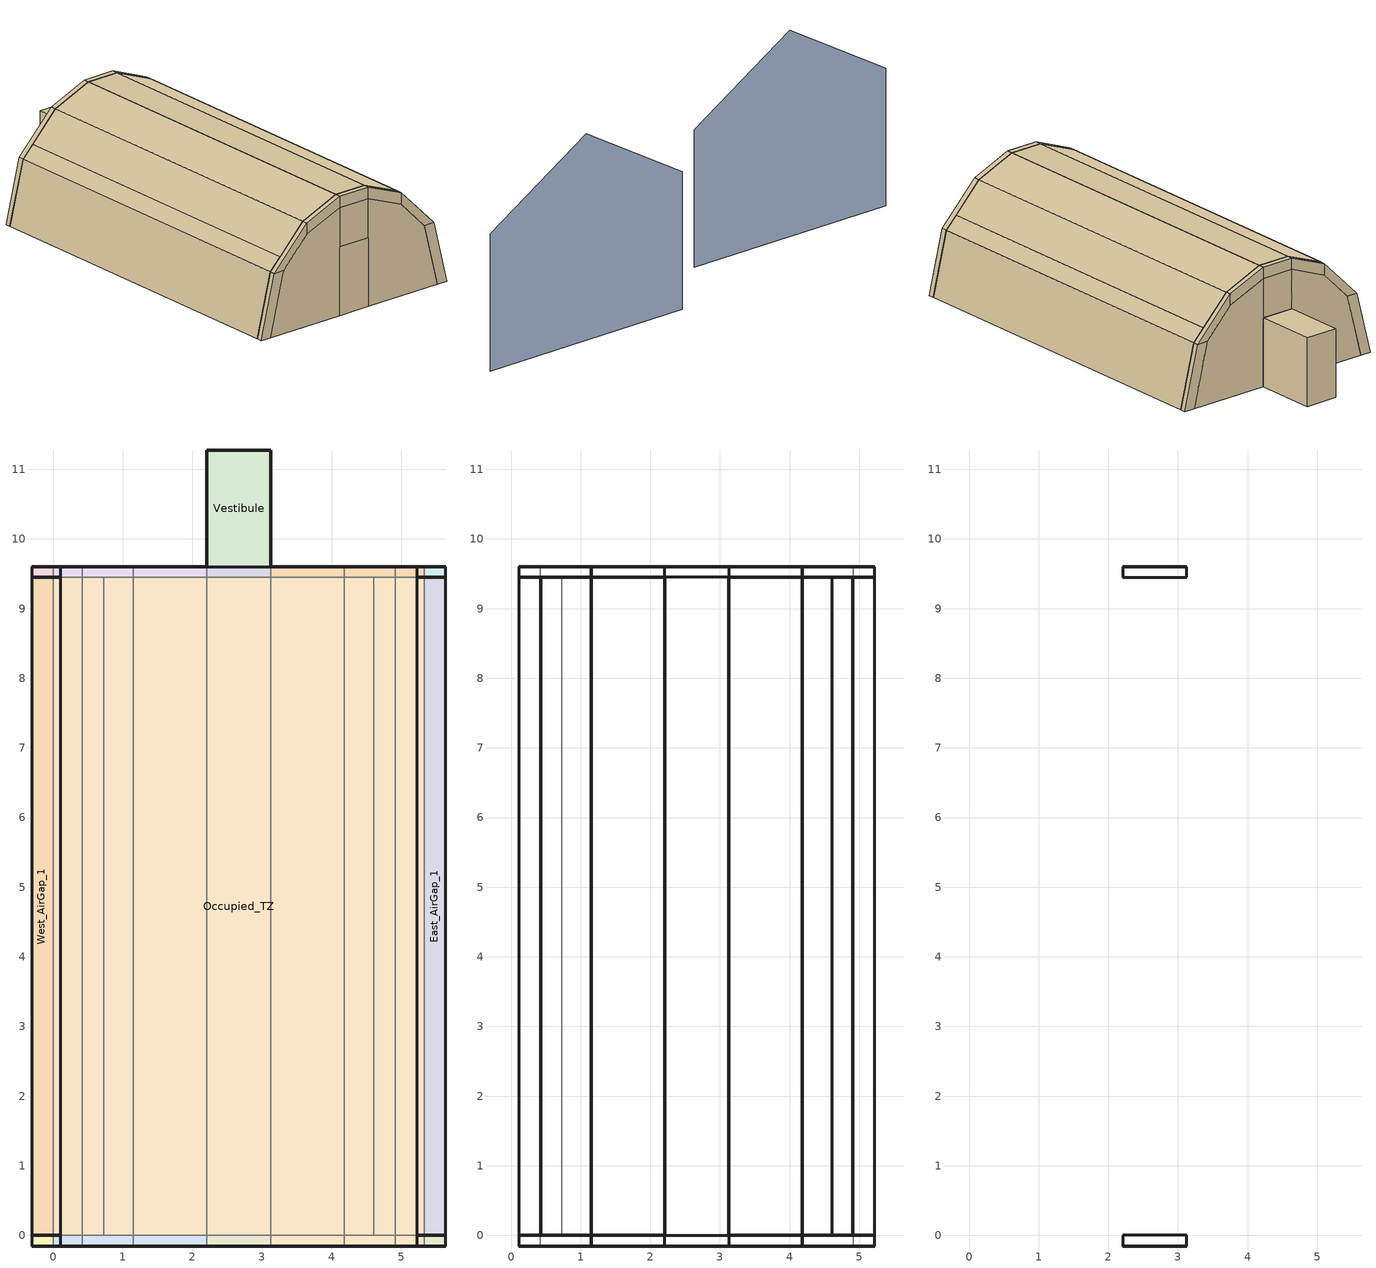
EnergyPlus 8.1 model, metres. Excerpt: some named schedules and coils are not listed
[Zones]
South Door
 floor othersidecoefficients (CalculatedFloor): 3.12,0 3.12,-0.15 2.21,-0.15 2.21,0 z0
 wall outside (Ext_Canvas_Shell): 2.21,-0.15 3.12,-0.15 z0:1.83
 wall to South_AirGap (Int_Canvas_Liner): 2.21,0 2.21,-0.15 z0:1.83
 wall to South Space Above Door (Int_Canvas_Liner): 3.12,-0.15 3.12,0 2.21,0 2.21,-0.15 z1.83
 wall to SouthEast_AirGap (Int_Canvas_Liner): 3.12,-0.15 3.12,0 z0:1.83
 wall to Occupied_TZ (Air_Wall): 3.12,0 2.21,0 z0:1.83
NorthEast_AirGap
 floor othersidecoefficients (CalculatedFloor): 3.12,9.6 5.33,9.6 5.33,9.45 3.12,9.45 z0
 wall outside (Ext_Canvas_Shell): 3.12,9.6,2.87 4.18,9.6,2.44 4.92,9.6,1.68 5.33,9.6,0 3.12,9.6,0
 wall to Occupied_TZ (Int_Canvas_Liner): 3.12,9.45,2.87 3.12,9.45,0 5.33,9.45,0 4.92,9.45,1.68 4.18,9.45,2.44
 wall to NE_AirGap_1 (Air_Wall): 4.92,9.45,1.68 5.33,9.45,0 5.33,9.6,0 4.92,9.6,1.68
 wall to NE_AirGap_3 (Air_Wall): 3.12,9.6,2.87 3.12,9.45,2.87 4.18,9.45,2.44 4.18,9.6,2.44
 wall to North Door (Int_Canvas_Liner): 3.12,9.6 3.12,9.45 z0:1.83
 wall to North Space Above Door (Air_Wall): 3.12,9.6 3.12,9.45 z1.83:2.87
 wall to NE_AirGap_2 (Air_Wall): 4.18,9.45,2.44 4.92,9.45,1.68 4.92,9.6,1.68 4.18,9.6,2.44
North Door
 floor othersidecoefficients (CalculatedFloor): 3.12,9.6 3.12,9.45 2.21,9.45 2.21,9.6 z0
 wall to NorthWest_AirGap (Int_Canvas_Liner): 2.21,9.6 2.21,9.45 z0:1.83
 wall to North Space Above Door (Int_Canvas_Liner): 3.12,9.45 3.12,9.6 2.21,9.6 2.21,9.45 z1.83
 wall to Vestibule (Ext_Canvas_Shell): 3.12,9.6 2.21,9.6 z0:1.83
 wall to Occupied_TZ (Air_Wall): 2.21,9.45 3.12,9.45 z0:1.83
SouthEast_AirGap
 floor othersidecoefficients (CalculatedFloor): 5.33,0 5.33,-0.15 3.12,-0.15 3.12,0 z0
 wall outside (Ext_Canvas_Shell): 3.12,-0.15,2.87 3.12,-0.15,0 5.33,-0.15,0 4.92,-0.15,1.68 4.18,-0.15,2.44
 wall to Occupied_TZ (Int_Canvas_Liner): 3.12,0,2.87 4.18,0,2.44 4.92,0,1.68 5.33,0,0 3.12,0,0
 wall to South Space Above Door (Air_Wall): 3.12,0 3.12,-0.15 z1.83:2.87
 wall to SE_AirGap_2 (Air_Wall): 4.18,-0.15,2.44 4.92,-0.15,1.68 4.92,0,1.68 4.18,0,2.44
 wall to SE_AirGap_3 (Air_Wall): 3.12,0,2.87 3.12,-0.15,2.87 4.18,-0.15,2.44 4.18,0,2.44
 wall to SE_AirGap_1 (Air_Wall): 4.92,-0.15,1.68 5.33,-0.15,0 5.33,0,0 4.92,0,1.68
Vestibule
 floor othersidecoefficients (CalculatedFloor): 3.12,11.28 3.12,9.6 2.21,9.6 2.21,11.28 z0
 wall outside (Ext_Canvas_Shell): 3.12,9.6 3.12,11.28 2.21,11.28 2.21,9.6 z0:1.83; 3.12,9.6 3.12,11.28 2.21,11.28 2.21,9.6 z1.83
South_AirGap
 floor othersidecoefficients (CalculatedFloor): 2.21,0 2.21,-0.15 0,-0.15 0,0 z0
 wall outside (Ext_Canvas_Shell): 2.21,-0.15,2.87 1.16,-0.15,2.44 0.42,-0.15,1.68 0,-0.15,0 2.21,-0.15,0
 wall to Occupied_TZ (Int_Canvas_Liner): 2.21,0,2.87 2.21,0,0 0,0,0 0.42,0,1.68 1.16,0,2.44
 wall to SW_AirGap_2 (Air_Wall): 1.16,0,2.44 0.42,0,1.68 0.42,-0.15,1.68 1.16,-0.15,2.44
 wall to SW_AirGap_3 (Air_Wall): 2.21,0,2.87 1.16,0,2.44 1.16,-0.15,2.44 2.21,-0.15,2.87
 wall to SW_AirGap_1 (Air_Wall): 0.42,0,1.68 0,0,0 0,-0.15,0 0.42,-0.15,1.68
 wall to South Space Above Door (Air_Wall): 2.21,-0.15 2.21,0 z1.83:2.87
NW_AirGap_1
 floor othersidecoefficients (CalculatedFloor): 0,9.6 0,9.45 -0.3,9.45 -0.3,9.6 z0
 wall outside (Ext_Canvas_Shell): 0.42,9.6,1.68 0,9.6,0 -0.3,9.6,0 0.11,9.6,1.68; 0.11,9.6,1.68 -0.3,9.6,0 -0.3,9.45,0 0.11,9.45,1.68
 wall to West_AirGap_1 (Air_Wall): 0.11,9.45,1.68 -0.3,9.45,0 0,9.45,0 0.42,9.45,1.68
 wall to NorthWest_AirGap (Air_Wall): 0.42,9.45,1.68 0,9.45,0 0,9.6,0 0.42,9.6,1.68
 wall to NW_AirGap_2 (Air_Wall): 0.42,9.45 0.42,9.6 0.11,9.6 0.11,9.45 z1.68
NorthWest_AirGap
 floor othersidecoefficients (CalculatedFloor): 2.21,9.6 2.21,9.45 0,9.45 0,9.6 z0
 wall outside (Int_Canvas_Liner): 2.21,9.6,2.87 2.21,9.6,0 0,9.6,0 0.42,9.6,1.68 1.16,9.6,2.44
 wall to North Space Above Door (Air_Wall): 2.21,9.45 2.21,9.6 z1.83:2.87
 wall to NW_AirGap_3 (Air_Wall): 2.21,9.6,2.87 1.16,9.6,2.44 1.16,9.45,2.44 2.21,9.45,2.87
 wall to Occupied_TZ (Int_Canvas_Liner): 2.21,9.45,2.87 1.16,9.45,2.44 0.42,9.45,1.68 0,9.45,0 2.21,9.45,0
 wall to NW_AirGap_2 (Air_Wall): 1.16,9.45,2.44 1.16,9.6,2.44 0.42,9.6,1.68 0.42,9.45,1.68
SW_AirGap_1
 floor othersidecoefficients (CalculatedFloor): 0,0 0,-0.15 -0.3,-0.15 -0.3,0 z0
 wall outside (Ext_Canvas_Shell): 0.11,0,1.68 -0.3,0,0 -0.3,-0.15,0 0.11,-0.15,1.68; 0.11,-0.15,1.68 -0.3,-0.15,0 0,-0.15,0 0.42,-0.15,1.68
 wall to SW_AirGap_2 (Air_Wall): 0.42,-0.15 0.42,0 0.11,0 0.11,-0.15 z1.68
 wall to West_AirGap_1 (Air_Wall): 0.42,0,1.68 0,0,0 -0.3,0,0 0.11,0,1.68
NE_AirGap_1
 floor othersidecoefficients (CalculatedFloor): 5.64,9.6 5.64,9.45 5.33,9.45 5.33,9.6 z0
 wall outside (Ext_Canvas_Shell): 5.22,9.6,1.68 5.64,9.6,0 5.33,9.6,0 4.92,9.6,1.68; 5.22,9.45,1.68 5.64,9.45,0 5.64,9.6,0 5.22,9.6,1.68
 wall to NE_AirGap_2 (Air_Wall): 5.22,9.45 5.22,9.6 4.92,9.6 4.92,9.45 z1.68
 wall to East_AirGap_1 (Air_Wall): 4.92,9.45,1.68 5.33,9.45,0 5.64,9.45,0 5.22,9.45,1.68
SE_AirGap_1
 floor othersidecoefficients (CalculatedFloor): 5.64,0 5.64,-0.15 5.33,-0.15 5.33,0 z0
 wall outside (Ext_Canvas_Shell): 4.92,-0.15,1.68 5.33,-0.15,0 5.64,-0.15,0 5.22,-0.15,1.68; 5.22,-0.15,1.68 5.64,-0.15,0 5.64,0,0 5.22,0,1.68
 wall to East_AirGap_1 (Air_Wall): 5.22,0,1.68 5.64,0,0 5.33,0,0 4.92,0,1.68
 wall to SE_AirGap_2 (Air_Wall): 5.22,-0.15 5.22,0 4.92,0 4.92,-0.15 z1.68
West_AirGap_1
 floor othersidecoefficients (CalculatedFloor): 0,9.45 0,0 -0.3,0 -0.3,9.45 z0
 wall outside (Ext_Canvas_Shell): 0.11,9.45,1.68 -0.3,9.45,0 -0.3,0,0 0.11,0,1.68
 wall to Zn2 (Int_Canvas_Liner): 0.42,0 0.42,9.45 0.11,9.45 0.11,0 z1.68
 wall to Occupied_TZ (Int_Canvas_Liner): 0.42,0,1.68 0,0,0 0,9.45,0 0.42,9.45,1.68
East_AirGap_1
 floor othersidecoefficients (CalculatedFloor): 5.64,9.45 5.64,0 5.33,0 5.33,9.45 z0
 wall outside (Ext_Canvas_Shell): 5.22,0,1.68 5.64,0,0 5.64,9.45,0 5.22,9.45,1.68
 wall to Occupied_TZ (Int_Canvas_Liner): 4.92,9.45,1.68 5.33,9.45,0 5.33,0,0 4.92,0,1.68
 wall to Zn1 (Int_Canvas_Liner): 5.22,0 5.22,9.45 4.92,9.45 4.92,0 z1.68
Occupied_TZ
 floor othersidecoefficients (CalculatedFloor): 5.33,9.45 5.33,0 0,0 0,9.45 z0
 wall to East_AirGap_3 (Int_Canvas_Liner): 3.12,0,2.87 4.18,0,2.44 4.18,9.45,2.44 3.12,9.45,2.87
 wall to Top_AirGap (Int_Canvas_Liner): 3.12,0 3.12,9.45 2.21,9.45 2.21,0 z2.87
 wall to West_AirGap_3 (Int_Canvas_Liner): 2.21,0,2.87 2.21,9.45,2.87 1.16,9.45,2.44 1.16,0,2.44
 wall to Zn2 (Air_Wall): 0.73,9.45,1.99 0.42,9.45,1.68 0.42,0,1.68 0.73,0,1.99
 wall to East_AirGap_2 (Int_Canvas_Liner): 4.18,0,2.44 4.61,0,1.99 4.61,9.45,1.99 4.18,9.45,2.44
 wall to North Space Above Door (Int_Canvas_Liner): 3.12,9.45 2.21,9.45 z1.83:2.87
 wall to Zn1 (Air_Wall): 4.61,0,1.99 4.92,0,1.68 4.92,9.45,1.68 4.61,9.45,1.99
 wall to West_AirGap_2 (Int_Canvas_Liner): 1.16,9.45,2.44 0.73,9.45,1.99 0.73,0,1.99 1.16,0,2.44
 wall to South Space Above Door (Int_Canvas_Liner): 2.21,0 3.12,0 z1.83:2.87
SW_AirGap_2
 wall outside (Ext_Canvas_Shell): 1.16,0,2.74 0.11,0,1.68 0.11,-0.15,1.68 1.16,-0.15,2.74; 1.16,-0.15,2.74 0.11,-0.15,1.68 0.42,-0.15,1.68 1.16,-0.15,2.44
 wall to West_AirGap_2 (Air_Wall): 1.16,0,2.74 1.16,0,2.44 0.73,0,1.99 0.42,0,1.99
 wall to SW_AirGap_3 (Air_Wall): 1.16,-0.15 1.16,0 z2.44:2.74
 wall to Zn2 (Int_Canvas_Liner): 0.73,0,1.99 0.42,0,1.68 0.11,0,1.68 0.42,0,1.99
SE_AirGap_2
 wall outside (Ext_Canvas_Shell): 4.18,-0.15,2.74 5.22,-0.15,1.68 5.22,0,1.68 4.18,0,2.74; 4.18,-0.15,2.74 4.18,-0.15,2.44 4.92,-0.15,1.68 5.22,-0.15,1.68
 wall to East_AirGap_2 (Air_Wall): 4.18,0,2.74 4.91,0,1.99 4.61,0,1.99 4.18,0,2.44
 wall to SE_AirGap_3 (Air_Wall): 4.18,0 4.18,-0.15 z2.44:2.74
 wall to Zn1 (Int_Canvas_Liner): 4.91,0,1.99 5.22,0,1.68 4.92,0,1.68 4.61,0,1.99
Top_AirGap
 wall outside (Ext_Canvas_Shell): 3.12,0 3.12,9.45 2.21,9.45 2.21,0 z3.17
 wall to West_AirGap_3 (Air_Wall): 2.21,9.45 2.21,0 z2.87:3.17
 wall to Top_AirGap_North (Air_Wall): 3.12,9.45 2.21,9.45 z2.87:3.17
 wall to East_AirGap_3 (Air_Wall): 3.12,0 3.12,9.45 z2.87:3.17
 wall to Top_AirGap_South (Air_Wall): 2.21,0 3.12,0 z2.87:3.17
SE_AirGap_3
 wall outside (Ext_Canvas_Shell): 3.12,-0.15,3.17 3.12,-0.15,2.87 4.18,-0.15,2.44 4.18,-0.15,2.74; 3.12,-0.15,3.17 4.18,-0.15,2.74 4.18,0,2.74 3.12,0,3.17
 wall to East_AirGap_3 (Air_Wall): 3.12,0,3.17 4.18,0,2.74 4.18,0,2.44 3.12,0,2.87
 wall to Top_AirGap_South (Air_Wall): 3.12,0 3.12,-0.15 z2.87:3.17
NE_AirGap_3
 wall outside (Ext_Canvas_Shell): 3.12,9.45,3.17 4.18,9.45,2.74 4.18,9.6,2.74 3.12,9.6,3.17; 3.12,9.6,3.17 4.18,9.6,2.74 4.18,9.6,2.44 3.12,9.6,2.87
 wall to Top_AirGap_North (Air_Wall): 3.12,9.6 3.12,9.45 z2.87:3.17
 wall to NE_AirGap_2 (Air_Wall): 4.18,9.45 4.18,9.6 z2.44:2.74
 wall to East_AirGap_3 (Air_Wall): 3.12,9.45,3.17 3.12,9.45,2.87 4.18,9.45,2.44 4.18,9.45,2.74
West_AirGap_3
 wall outside (Ext_Canvas_Shell): 2.21,9.45,3.17 1.16,9.45,2.74 1.16,0,2.74 2.21,0,3.17
 wall to West_AirGap_2 (Air_Wall): 1.16,9.45 1.16,0 z2.44:2.74
 wall to NW_AirGap_3 (Air_Wall): 2.21,9.45,3.17 2.21,9.45,2.87 1.16,9.45,2.44 1.16,9.45,2.74
 wall to SW_AirGap_3 (Air_Wall): 2.21,0,3.17 1.16,0,2.74 1.16,0,2.44 2.21,0,2.87
NE_AirGap_2
 wall outside (Ext_Canvas_Shell): 4.18,9.45,2.74 5.22,9.45,1.68 5.22,9.6,1.68 4.18,9.6,2.74; 4.18,9.6,2.74 5.22,9.6,1.68 4.92,9.6,1.68 4.18,9.6,2.44
 wall to Zn1 (Int_Canvas_Liner): 4.61,9.45,1.99 4.92,9.45,1.68 5.22,9.45,1.68 4.91,9.45,1.99
 wall to East_AirGap_2 (Air_Wall): 4.18,9.45,2.74 4.18,9.45,2.44 4.61,9.45,1.99 4.91,9.45,1.99
East_AirGap_3
 wall outside (Ext_Canvas_Shell): 3.12,0,3.17 4.18,0,2.74 4.18,9.45,2.74 3.12,9.45,3.17
 wall to East_AirGap_2 (Air_Wall): 4.18,0 4.18,9.45 z2.44:2.74
East_AirGap_2
 wall outside (Ext_Canvas_Shell): 4.18,0,2.74 4.91,0,1.99 4.91,9.45,1.99 4.18,9.45,2.74
 wall outside (Int_Canvas_Liner): 4.91,0 4.91,9.45 4.61,9.45 4.61,0 z1.99
SW_AirGap_3
 wall outside (Ext_Canvas_Shell): 2.21,0,3.17 1.16,0,2.74 1.16,-0.15,2.74 2.21,-0.15,3.17; 2.21,-0.15,3.17 1.16,-0.15,2.74 1.16,-0.15,2.44 2.21,-0.15,2.87
 wall to Top_AirGap_South (Air_Wall): 2.21,-0.15 2.21,0 z2.87:3.17
Zn1
 wall outside (Int_Canvas_Liner): 4.91,0 4.91,9.45 4.61,9.45 4.61,0 z1.99
 wall outside (Ext_Canvas_Shell): 4.91,0,1.99 5.22,0,1.68 5.22,9.45,1.68 4.91,9.45,1.99
West_AirGap_2
 wall outside (Ext_Canvas_Shell): 1.16,9.45,2.74 0.42,9.45,1.99 0.42,0,1.99 1.16,0,2.74
 wall to NW_AirGap_2 (Air_Wall): 1.16,9.45,2.74 1.16,9.45,2.44 0.73,9.45,1.99 0.42,9.45,1.99
 wall to Zn2 (Int_Canvas_Liner): 0.73,9.45 0.73,0 0.42,0 0.42,9.45 z1.99
NW_AirGap_3
 wall outside (Ext_Canvas_Shell): 2.21,9.6,3.17 1.16,9.6,2.74 1.16,9.45,2.74 2.21,9.45,3.17; 2.21,9.6,3.17 2.21,9.6,2.87 1.16,9.6,2.44 1.16,9.6,2.74
 wall to NW_AirGap_2 (Air_Wall): 1.16,9.6 1.16,9.45 z2.44:2.74
 wall to Top_AirGap_North (Air_Wall): 2.21,9.45 2.21,9.6 z2.87:3.17
North Space Above Door
 wall outside (Ext_Canvas_Shell): 3.12,9.6 2.21,9.6 z1.83:2.87
 wall to Top_AirGap_North (Air_Wall): 3.12,9.45 3.12,9.6 2.21,9.6 2.21,9.45 z2.87
NW_AirGap_2
 wall outside (Ext_Canvas_Shell): 1.16,9.6,2.74 1.16,9.6,2.44 0.42,9.6,1.68 0.11,9.6,1.68; 1.16,9.6,2.74 0.11,9.6,1.68 0.11,9.45,1.68 1.16,9.45,2.74
 wall to Zn2 (Int_Canvas_Liner): 0.42,9.45,1.99 0.11,9.45,1.68 0.42,9.45,1.68 0.73,9.45,1.99
South Space Above Door
 wall outside (Ext_Canvas_Shell): 2.21,-0.15 3.12,-0.15 z1.83:2.87
 wall to Top_AirGap_South (Air_Wall): 3.12,-0.15 3.12,0 2.21,0 2.21,-0.15 z2.87
Zn2
 wall outside (Ext_Canvas_Shell): 0.42,9.45,1.99 0.11,9.45,1.68 0.11,0,1.68 0.42,0,1.99
Top_AirGap_North
 wall outside (Ext_Canvas_Shell): 3.12,9.6 2.21,9.6 z2.87:3.18; 3.12,9.45 3.12,9.6 2.21,9.6 2.21,9.45 z3.18
Top_AirGap_South
 wall outside (Ext_Canvas_Shell): 2.21,-0.15 3.12,-0.15 z2.87:3.17; 3.12,-0.15 3.12,0 2.21,0 2.21,-0.15 z3.17
shading: 5.82,-5.26,5.49 8.9,-5.26,3.66 8.9,-5.26,0 2.74,-5.26,0 2.74,-5.26,3.66
[Building]
Air Beam Shelter: North Axis {deg}=-0; Loads Convergence Tolerance Value=0.04; Temperature Convergence Tolerance Value {deltaC}=0.4; Solar Distribution=FullExterior; Maximum Number of Warmup Days=25
[Site:Location]
Champaign (OL): Latitude {deg}=40.02; Longitude {deg}=-88.28; Time Zone {hr}=-6; Elevation {m}=225
[Material]
OS:Material:AirWall 1: Roughness=MediumSmooth; Thickness {m}=0.01; Conductivity {W/m-K}=0.6; Density {kg/m3}=800; Specific Heat {J/kg-K}=1000; Thermal Absorptance=0.95; Solar Absorptance=0.7; Visible Absorptance=0.7
[Material:NoMass] Roughness=MediumSmooth
ExteriorCanvas_Green: Thermal Resistance {m2-K/W}=0.0088; Thermal Absorptance           (Airbeam outer shell, green side)=0.893; Solar Absorptance             (Airbeam outer shell, green side)=0.7422; Visible Absorptance=0.7422
ExteriorCanvas_InsideBlack: Thermal Resistance {m2-K/W}=0.0088; Visible Absorptance=0.6; Thermal Absorptance           (Airbeam outer shell, black side)=0.9; Solar Absorptance=0.1
InteriorCanvas_White: Thermal Resistance {m2-K/W}=0.0176; Visible Absorptance=0.13; Solar Absorptance=0.13; Thermal Absorptance           (Airbeam white liner, dull side)=0.899
CalculatedFloor: Thermal Resistance {m2-K/W}=0.5; Thermal Absorptance          (extruded polystyrene)=0.72; Solar Absorptance            (not illuminated by sun, so property not important)=0.2; Visible Absorptance          (not illuminated by sun, so property not important)=0.72
[Construction]
Ext_Canvas_Shell: ExteriorCanvas_Green, ExteriorCanvas_InsideBlack
Int_Canvas_Liner: InteriorCanvas_White
Air_Wall: OS:Material:AirWall 1
CalculatedFloor: CalculatedFloor
[Zone]
Name | Multiplier
SW_AirGap_2; South Door; SE_AirGap_2; North Door; Vestibule; South_AirGap; East_AirGap_3; Top_AirGap_North; East_AirGap_2; NW_AirGap_1; SW_AirGap_1; NE_AirGap_1; West_AirGap_2; SE_AirGap_1; West_AirGap_1; Top_AirGap_South; North Space Above Door; NW_AirGap_2; Occupied_TZ; South Space Above Door
NorthEast_AirGap; Top_AirGap; SE_AirGap_3; NE_AirGap_3; West_AirGap_3; SouthEast_AirGap; NE_AirGap_2; SW_AirGap_3; Zn1; NorthWest_AirGap; NW_AirGap_3; East_AirGap_1; Zn2 | 1
[SurfaceProperty:OtherSideCoefficients]
GrndTempObject: Combined Convective/Radiative Film Coefficient {W/m2-K}=0; Constant Temperature {C}=1; Constant Temperature Coefficient=1; External Dry-Bulb Temperature Coefficient=0; Ground Temperature Coefficient=0; Wind Speed Coefficient=0; Zone Air Temperature Coefficient=0; Constant Temperature Schedule=AirBeam_GrndTemps; Sinusoidal Variation of Constant Temperature Coefficient=No; Period of Sinusoidal Variation {hr}=24
[People]
People: Zone or ZoneList=Occupied_TZ; Number of People Schedule=People_Schedule; Number of People Calculation Method=People; Number of People=0; Fraction Radiant=0.3; Sensible Heat Fraction=autocalculate; Activity Level Schedule=ACTIVITY_SCH; Carbon Dioxide Generation Rate {m3/s-W}=3.82e-08; Enable ASHRAE 55 Comfort Warnings=No; Mean Radiant Temperature Calculation Type=ZoneAveraged
[Lights]
Lights: Zone or ZoneList=Occupied_TZ; Schedule=Always_off; Design Level Calculation Method=LightingLevel; Lighting Level {W}=0; Return Air Fraction=0; Fraction Radiant=0.3; Fraction Visible=0.7; Fraction Replaceable=1; Return Air Fraction Calculated from Plenum Temperature=No
[ElectricEquipment]
Indoor Elec Equip: Zone or ZoneList=Occupied_TZ; Schedule=Schedule_ElectricalEquip; Design Level Calculation Method=EquipmentLevel; Design Level {W}=1; Fraction Latent=0; Fraction Radiant=0.1; Fraction Lost=0
[ZoneInfiltration:DesignFlowRate]
OccZone_Infil: Zone or ZoneList=Occupied_TZ; Schedule=AirBeam_InfilSchedule; Design Flow Rate Calculation Method=AirChanges/Hour; Air Changes per Hour {1/hr}=1; Constant Term Coefficient=1; Temperature Term Coefficient=0; Velocity Term Coefficient=0
[ZoneMixing] Schedule=Always_On; Design Flow Rate Calculation Method=Flow/Zone
Name | Zone | Design Flow Rate {m3/s} | Source Zone
West1-2 | West_AirGap_2 | 0.000454 | West_AirGap_1
West2-1 | West_AirGap_1 | 0.000454 | West_AirGap_2
West2-3 | West_AirGap_3 | 0.000454 | West_AirGap_2
West3-2 | West_AirGap_2 | 0.000454 | West_AirGap_3
West3-Top | Top_AirGap | 0.000454 | West_AirGap_3
Top-West3 | West_AirGap_3 | 0.000454 | Top_AirGap
Top-East3 | East_AirGap_3 | 0.000454 | Top_AirGap
East3-Top | Top_AirGap | 0.000454 | East_AirGap_3
East3-2 | East_AirGap_2 | 0.000454 | East_AirGap_3
East2-3 | East_AirGap_3 | 0.000454 | East_AirGap_2
East2-1 | East_AirGap_1 | 0.000454 | East_AirGap_2
East1-2 | East_AirGap_2 | 0.000454 | East_AirGap_1
West1-OZ | Occupied_TZ | 0 | West_AirGap_1
West2-OZ | Occupied_TZ | 0 | West_AirGap_2
West3-OZ | Occupied_TZ | 0 | West_AirGap_3
Top-OZ | Occupied_TZ | 0 | Top_AirGap
East3-OZ | Occupied_TZ | 0 | East_AirGap_3
East2-OZ | Occupied_TZ | 0 | East_AirGap_2
East1-OZ | Occupied_TZ | 0 | East_AirGap_1
[DesignSpecification:OutdoorAir]
SZ DSOA TZ1: Outdoor Air Method=flow/person; Outdoor Air Flow per Person {m3/s-person}=0; Outdoor Air Flow per Zone Floor Area {m3/s-m2}=0; Outdoor Air Flow per Zone {m3/s}=0
[Sizing:Zone]
Occupied_TZ: Zone Cooling Design Supply Air Temperature Input Method=SupplyAirTemperature; Zone Cooling Design Supply Air Temperature {C}=12; Zone Heating Design Supply Air Temperature Input Method=SupplyAirTemperature; Zone Heating Design Supply Air Temperature {C}=50; Zone Cooling Design Supply Air Humidity Ratio {kgWater/kgDryAir}=0.008; Zone Heating Design Supply Air Humidity Ratio {kgWater/kgDryAir}=0.008; Design Specification Outdoor Air Object=SZ DSOA TZ1; Zone Heating Sizing Factor=0; Zone Cooling Sizing Factor=0; Cooling Design Air Flow Method=DesignDay; Cooling Design Air Flow Rate {m3/s}=0; Heating Design Air Flow Method=DesignDay; Heating Design Air Flow Rate {m3/s}=0
[ZoneControl:Thermostat]
Thermostat: Zone or ZoneList=Occupied_TZ; Control Type Schedule=Zone Control Type Sched; Control Object Type 1=ThermostatSetpoint:DualSetpoint; Control Name 1=Dual SetPoint
[ThermostatSetpoint:DualSetpoint]
Dual SetPoint: Heating Setpoint Temperature Schedule=HTG_Setpoint; Cooling Setpoint Temperature Schedule=CLG_Setpoint
[ZoneHVAC:PackagedTerminalAirConditioner]
TZ1_PTAC: Availability Schedule=ALWAYS_ON; Supply Air Flow Rate During Cooling Operation {m3/s}=0.6738; Supply Air Flow Rate During Heating Operation {m3/s}=0.6738; Outdoor Air Flow Rate During Cooling Operation {m3/s}=0; Outdoor Air Flow Rate During Heating Operation {m3/s}=0; Outdoor Air Flow Rate When No Cooling or Heating is Needed {m3/s}=0; Supply Air Fan=TZ1_PTACFan; Heating Coil=TZ1_PTACHeater; Cooling Coil=TZ1_PTACDXCoolCoil; Fan Placement=BlowThrough; Supply Air Fan Operating Mode Schedule=ALWAYS_On
[AirTerminal:SingleDuct:Uncontrolled]
Zone1DirectAir: Availability Schedule=ALWAYS_ON; Maximum Air Flow Rate {m3/s}=0.6738
[Zone equipment]
Occupied_TZ: TZ1_PTAC
[Fan:OnOff]
TZ1_PTACFan: Availability Schedule=CC_and_Fan; Fan Total Efficiency=0.47; Pressure Rise {Pa}=400; Maximum Flow Rate {m3/s}=0.6738; Motor Efficiency=0.9; Motor In Airstream Fraction=1
[EnergyManagementSystem:Sensor]
Name | Output:Variable or Output:Meter Index Key | Output:Variable or Output:Meter
Occupied_TZ_OZ_Floor_ZT; Occupied_TZ_OZ_SouthWall_1_ZT; Occupied_TZ_OZ_SouthWall_2_ZT; Occupied_TZ_OZ_SouthWall_Door_ZT; Occupied_TZ_OZ_SouthWall_3_ZT; Occupied_TZ_OZ_NorthWall_1_ZT; Occupied_TZ_OZ_NorthWall_2_ZT; Occupied_TZ_OZ_NorthWall_Door_ZT; Occupied_TZ_OZ_NorthWall_3_ZT; Occupied_TZ_OZ_WestWall_1_ZT; Occupied_TZ_OZ_WestWall_2_ZT; Occupied_TZ_OZ_WestWall_3_ZT; Occupied_TZ_OZ_EastWall_1_ZT; Occupied_TZ_OZ_EastWall_2_ZT; Occupied_TZ_OZ_EastWall_3_ZT; Occupied_TZ_East_Windows_ZT; Occupied_TZ_West_Windows_ZT; Occupied_TZ_Surface_1_ZT | Occupied_TZ | Zone Mean Air Temperature
Occupied_TZ_OZ_Floor_ZHR; Occupied_TZ_OZ_SouthWall_1_ZHR; Occupied_TZ_OZ_SouthWall_2_ZHR; Occupied_TZ_OZ_SouthWall_Door_ZHR; Occupied_TZ_OZ_SouthWall_3_ZHR; Occupied_TZ_OZ_NorthWall_1_ZHR; Occupied_TZ_OZ_NorthWall_2_ZHR; Occupied_TZ_OZ_NorthWall_Door_ZHR; Occupied_TZ_OZ_NorthWall_3_ZHR; Occupied_TZ_OZ_WestWall_1_ZHR; Occupied_TZ_OZ_WestWall_2_ZHR; Occupied_TZ_OZ_WestWall_3_ZHR; Occupied_TZ_OZ_EastWall_1_ZHR; Occupied_TZ_OZ_EastWall_2_ZHR; Occupied_TZ_OZ_EastWall_3_ZHR; Occupied_TZ_East_Windows_ZHR; Occupied_TZ_West_Windows_ZHR; Occupied_TZ_Surface_1_ZHR | Occupied_TZ | Zone Mean Air Humidity Ratio
East_AirGap_1_Inside_EastWall_1_ZT; East_AirGap_1_Outside_EastWall_1_ZT | East_AirGap_1 | Zone Mean Air Temperature
East_AirGap_1_Inside_EastWall_1_ZHR; East_AirGap_1_Outside_EastWall_1_ZHR | East_AirGap_1 | Zone Mean Air Humidity Ratio
Zn1_Surface_160_ZT; Zn1_Surface_195_ZT | Zn1 | Zone Mean Air Temperature
Zn1_Surface_160_ZHR; Zn1_Surface_195_ZHR | Zn1 | Zone Mean Air Humidity Ratio
East_AirGap_2_Surface_53_ZT; East_AirGap_2_Outside_EastWall_2_ZT | East_AirGap_2 | Zone Mean Air Temperature
East_AirGap_2_Surface_53_ZHR; East_AirGap_2_Outside_EastWall_2_ZHR | East_AirGap_2 | Zone Mean Air Humidity Ratio
East_AirGap_3_Inside_EastWall_3_ZT; East_AirGap_3_Outside_EastWall_3_ZT | East_AirGap_3 | Zone Mean Air Temperature
East_AirGap_3_Inside_EastWall_3_ZHR; East_AirGap_3_Outside_EastWall_3_ZHR | East_AirGap_3 | Zone Mean Air Humidity Ratio
Top_AirGap_Surface_34_ZT; Top_AirGap_Surface_42_ZT | Top_AirGap | Zone Mean Air Temperature
Top_AirGap_Surface_34_ZHR; Top_AirGap_Surface_42_ZHR | Top_AirGap | Zone Mean Air Humidity Ratio
West_AirGap_3_Inside_WestWall_3_ZT; West_AirGap_3_Outside_WestWall_3_ZT | West_AirGap_3 | Zone Mean Air Temperature
West_AirGap_3_Inside_WestWall_3_ZHR; West_AirGap_3_Outside_WestWall_3_ZHR | West_AirGap_3 | Zone Mean Air Humidity Ratio
West_AirGap_2_Surface_27_ZT; West_AirGap_2_Outside_WestWall_2_ZT | West_AirGap_2 | Zone Mean Air Temperature
West_AirGap_2_Surface_27_ZHR; West_AirGap_2_Outside_WestWall_2_ZHR | West_AirGap_2 | Zone Mean Air Humidity Ratio
Zn2_Surface_185_ZT; Zn2_Surface_188_ZT | Zn2 | Zone Mean Air Temperature
Zn2_Surface_185_ZHR; Zn2_Surface_188_ZHR | Zn2 | Zone Mean Air Humidity Ratio
West_AirGap_1_Inside_WestWall_1_ZT; West_AirGap_1_Outside_WestWall_1_ZT | West_AirGap_1 | Zone Mean Air Temperature
West_AirGap_1_Inside_WestWall_1_ZHR; West_AirGap_1_Outside_WestWall_1_ZHR | West_AirGap_1 | Zone Mean Air Humidity Ratio
NorthEast_AirGap_Surface_165_ZT; NorthEast_AirGap_Surface_159_ZT | NorthEast_AirGap | Zone Mean Air Temperature
NorthEast_AirGap_Surface_165_ZHR; NorthEast_AirGap_Surface_159_ZHR | NorthEast_AirGap | Zone Mean Air Humidity Ratio
North_Space_Above_Door_Surface_9_ZT; North_Space_Above_Door_Surface_5_ZT | North Space Above Door | Zone Mean Air Temperature
North_Space_Above_Door_Surface_9_ZHR; North_Space_Above_Door_Surface_5_ZHR | North Space Above Door | Zone Mean Air Humidity Ratio
NorthWest_AirGap_Surface_2_ZT; NorthWest_AirGap_Outside_NorthWestFace_ZT | NorthWest_AirGap | Zone Mean Air Temperature
NorthWest_AirGap_Surface_2_ZHR; NorthWest_AirGap_Outside_NorthWestFace_ZHR | NorthWest_AirGap | Zone Mean Air Humidity Ratio
North_Door_Surface_19_ZT; North_Door_Surface_12_ZT | North Door | Zone Mean Air Temperature
North_Door_Surface_19_ZHR; North_Door_Surface_12_ZHR | North Door | Zone Mean Air Humidity Ratio
South_AirGap_Surface_64_ZT; South_AirGap_Outside_SouthWestFace_ZT | South_AirGap | Zone Mean Air Temperature
South_AirGap_Surface_64_ZHR; South_AirGap_Outside_SouthWestFace_ZHR | South_AirGap | Zone Mean Air Humidity Ratio
South_Space_Above_Door_Surface_169_ZT; South_Space_Above_Door_Surface_171_ZT | South Space Above Door | Zone Mean Air Temperature
South_Space_Above_Door_Surface_169_ZHR; South_Space_Above_Door_Surface_171_ZHR | South Space Above Door | Zone Mean Air Humidity Ratio
South_Door_Surface_178_ZT; South_Door_Surface_182_ZT | South Door | Zone Mean Air Temperature
South_Door_Surface_178_ZHR; South_Door_Surface_182_ZHR | South Door | Zone Mean Air Humidity Ratio
SouthEast_AirGap_Surface_68_ZT; SouthEast_AirGap_Surface_70_ZT | SouthEast_AirGap | Zone Mean Air Temperature
SouthEast_AirGap_Surface_68_ZHR; SouthEast_AirGap_Surface_70_ZHR | SouthEast_AirGap | Zone Mean Air Humidity Ratio
Vestibule_Vestibule_EastWall_ZT; Vestibule_Vestibule_NorthWall_Door_ZT; Vestibule_Vestibule_WestWall_ZT; Vestibule_Vestibule_Roof_ZT; Vestibule_Vestibule_SouthWall_ZT | Vestibule | Zone Mean Air Temperature
Vestibule_Vestibule_EastWall_ZHR; Vestibule_Vestibule_NorthWall_Door_ZHR; Vestibule_Vestibule_WestWall_ZHR; Vestibule_Vestibule_Roof_ZHR; Vestibule_Vestibule_SouthWall_ZHR | Vestibule | Zone Mean Air Humidity Ratio
[Schedule:Compact]
AirBeam_GrndTemps: Through: 06/23, For: AllDays, Until: 0:15, 0, Until: 0:30, 0, Until: 0:45, 0, Until: 1:00, 0, Until: 1:15, 0, Until: 1:30, 0, Until: 1:45, 0, Until: 2:00, 0, Until: 2:15, 0, Until: 2:30, 0, Until: 2:45, 0, Until: 3:00, 0, Until: 3:15, 0, Until: 3:30, 0, Until: 3:45, 0, Until: 4:00, 0, Until: 4:15, 0, Until: 4:30, 0, Until: 4:45, 0, Until: 5:00, 0, Until: 5:15, 0, Until: 5:30, 0, Until: 5:45, 0, Until: 6:00, 0, Until: 6:15, 0, Until: 6:30, 0, Until: 6:45, 0, Until: 7:00, 0, Until: 7:15, 0, Until: 7:30, 0, Until: 7:45, 0, Until: 8:00, 0, Until: 8:15, 0, Until: 8:30, 0, Until: 8:45, 0, Until: 9:00, 0, Until: 9:15, 0, Until: 9:30, 0, Until: 9:45, 0, Until: 10:00, 0, Until: 10:15, 0, Until: 10:30, 0, Until: 10:45, 0, Until: 11:00, 0, Until: 11:15, 0, Until: 11:30, 0, Until: 11:45, 0, Until: 12:00, 0, Until: 12:15, 0, Until: 12:30, 0, Until: 12:45, 0, Until: 13:00, 0, Until: 13:15, 0, Until: 13:30, 0, Until: 13:45, 0, Until: 14:00, 0, Until: 14:15, 0, Until: 14:30, 0, Until: 14:45, 0, Until: 15:00, 0, Until: 15:15, 0, Until: 15:30, 0, Until: 15:45, 0, Until: 16:00, 0, Until: 16:15, 0, Until: 16:30, 0, Until: 16:45, 0, Until: 17:00, 0, Until: 17:15, 0, Until: 17:30, 0, Until: 17:45, 0, Until: 18:00, 0, Until: 18:15, 0, Until: 18:30, 0, Until: 18:45, 0, Until: 19:00, 0, Until: 19:15, 0, Until: 19:30, 0, Until: 19:45, 0, Until: 20:00, 0, Until: 20:15, 0, Until: 20:30, 0, Until: 20:45, 0, Until: 21:00, 0, Until: 21:15, 0, Until: 21:30, 0, Until: 21:45, 0, Until: 22:00, 0, Until: 22:15, 0, Until: 22:30, 0, Until: 22:45, 0, Until: 23:00, 0, Until: 23:15, 0, Until: 23:30, 0, Until: 23:45, 0, Until: 24:00, 0, Through: 06/24, For: AllDays, Until: 0:15, 0, Until: 0:30, 0, Until: 0:45, 0, Until: 1:00, 0, Until: 1:15, 0, Until: 1:30, 0, Until: 1:45, 0, Until: 2:00, 0, Until: 2:15, 0, Until: 2:30, 0, Until: 2:45, 0, Until: 3:00, 0, Until: 3:15, 0, Until: 3:30, 0, Until: 3:45, 0, Until: 4:00, 0, Until: 4:15, 0, Until: 4:30, 0, Until: 4:45, 0, Until: 5:00, 0, Until: 5:15, 0, Until: 5:30, 0, Until: 5:45, 0, Until: 6:00, 0, Until: 6:15, 0, Until: 6:30, 0, Until: 6:45, 0, Until: 7:00, 0, Until: 7:15, 0, Until: 7:30, 0, Until: 7:45, 0, Until: 8:00, 0, Until: 8:15, 0, Until: 8:30, 0, Until: 8:45, 0, Until: 9:00, 0, Until: 9:15, 20.936, Until: 9:30, 19.625, Until: 9:45, 21.048, Until: 10:00, 21.815, Until: 10:15, 21.778, Until: 10:30, 23.421, Until: 10:45, 23.247, Until: 11:00, 22.707, Until: 11:15, 23.205, Until: 11:30, 23.929, Until: 11:45, 27.105, Until: 12:00, 27.527, Until: 12:15, 22.845, Until: 12:30, 26.947, Until: 12:45, 25.324, Until: 13:00, 20.339, Until: 13:15, 20.79, Until: 13:30, 20.944, Until: 13:45, 18.786, Until: 14:00, 19.67, Until: 14:15, 24.178, Until: 14:30, 26.647, Until: 14:45, 24.174, Until: 15:00, 27.651, Until: 15:15, 23.17, Until: 15:30, 21.713, Until: 15:45, 18.48, Until: 16:00, 20.162, Until: 16:15, 23.666, Until: 16:30, 20.754, Until: 16:45, 25.529, Until: 17:00, 22.586, Until: 17:15, 17.57, Until: 17:30, 22.025, Until: 17:45, 20.976, Until: 18:00, 19.328, Until: 18:15, 19.063, Until: 18:30, 19.649, Until: 18:45, 19.925, Until: 19:00, 20.028, Until: 19:15, 18.642, Until: 19:30, 19.413, Until: 19:45, 20.247, Until: 20:00, 18.997, Until: 20:15, 17.757, Until: 20:30, 19.01, Until: 20:45, 20.377, Until: 21:00, 18.18, Until: 21:15, 19.306, Until: 21:30, 20.081, Until: 21:45, 17.664, Until: 22:00, 20.236, Until: 22:15, 18.634, Until: 22:30, 19.174, Until: 22:45, 19.387, Until: 23:00, 18.711, Until: 23:15, 20.979, Until: 23:30, 16.882, Until: 23:45, 19.542, Until: 24:00, 20.623, Through: 06/25, For: AllDays, Until: 0:15, 20.598, Until: 0:30, 20.431, Until: 0:45, 20.357, Until: 1:00, 20.192, Until: 1:15, 20.1, Until: 1:30, 20.206, Until: 1:45, 20.093, Until: 2:00, 18.048, Until: 2:15, 17.15, Until: 2:30, 20.006, Until: 2:45, 20.165, Until: 3:00, 20.234, Until: 3:15, 20.276, Until: 3:30, 19.789, Until: 3:45, 19.305, Until: 4:00, 18.724, Until: 4:15, 18.885, Until: 4:30, 19.232, Until: 4:45, 19.129, Until: 5:00, 19.726, Until: 5:15, 20.564, Until: 5:30, 17.046, Until: 5:45, 19.24, Until: 6:00, 20.35, Until: 6:15, 19.297, Until: 6:30, 20.239, Until: 6:45, 20.222, Until: 7:00, 20.951, Until: 7:15, 20.796, Until: 7:30, 20.669, Until: 7:45, 21.649, Until: 8:00, 22.208, Until: 8:15, 21.97, Until: 8:30, 22.046, Until: 8:45, 23.179, Until: 9:00, 21.986, Until: 9:15, 21.785, Until: 9:30, 23.55, Until: 9:45, 23.239, Until: 10:00, 24.156, Until: 10:15, 22.657, Until: 10:30, 23.879, Until: 10:45, 22.605, Until: 11:00, 23.388, Until: 11:15, 23.179, Until: 11:30, 22.11, Until: 11:45, 25.257, Until: 12:00, 22.265, Until: 12:15, 21.551, Until: 12:30, 26.289, Until: 12:45, 25.257, Until: 13:00, 25.252, Until: 13:15, 23.142, Until: 13:30, 21.2, Until: 13:45, 26.662, Until: 14:00, 26.101, Until: 14:15, 25.513, Until: 14:30, 24.144, Until: 14:45, 24.564, Until: 15:00, 24.557, Until: 15:15, 25.269, Until: 15:30, 24.984, Until: 15:45, 24.438, Until: 16:00, 23.182, Until: 16:15, 23.752, Until: 16:30, 23.106, Until: 16:45, 23.415, Until: 17:00, 23.455, Until: 17:15, 22.397, Until: 17:30, 21.943, Until: 17:45, 21.719, Until: 18:00, 21.433, Until: 18:15, 19.031, Until: 18:30, 19.039, Until: 18:45, 19.332, Until: 19:00, 19.091, Until: 19:15, 19.136, Until: 19:30, 19.279, Until: 19:45, 19.239, Until: 20:00, 19.372, Until: 20:15, 19.778, Until: 20:30, 17.634, Until: 20:45, 19.933, Until: 21:00, 18.563, Until: 21:15, 18.426, Until: 21:30, 19.618, Until: 21:45, 19.914, Until: 22:00, 17.32, Until: 22:15, 20.98, Until: 22:30, 16.777, Until: 22:45, 19.698, Until: 23:00, 19.843, Until: 23:15, 16.753, Until: 23:30, 19.922, Until: 23:45, 20.464, Until: 24:00, 20.482, Through: 06/26, For: AllDays, Until: 0:15, 15.987, Until: 0:30, 19.171, Until: 0:45, 20.345, Until: 1:00, 20.451, Until: 1:15, 19.851, Until: 1:30, 16.602, Until: 1:45, 19.494, Until: 2:00, 19.193, Until: 2:15, 18.212, Until: 2:30, 20.556, Until: 2:45, 17.277, Until: 3:00, 20.924, Until: 3:15, 17.252, Until: 3:30, 20.988, Until: 3:45, 17.203, Until: 4:00, 21.154, Until: 4:15, 16.8, Until: 4:30, 20.786, Until: 4:45, 17.404, Until: 5:00, 20.792, Until: 5:15, 17.43, Until: 5:30, 21.088, Until: 5:45, 17.764, Until: 6:00, 19.256, Until: 6:15, 20.723, Until: 6:30, 18.885, Until: 6:45, 20.291, Until: 7:00, 20.313, Until: 7:15, 25.752, Until: 7:30, 35.915, Until: 7:45, 36.338, Until: 8:00, 35.292, Until: 8:15, 25.923, Until: 8:30, 23.822, Until: 8:45, 27.977, Until: 9:00, 19.818, Until: 9:15, 35.905, Until: 9:30, 46.382, Until: 9:45, 47.384, Until: 10:00, 47.821, Until: 10:15, 49.476, Until: 10:30, 50.79, Until: 10:45, 50.696, Until: 11:00, 51.749, Until: 11:15, 51.219, Until: 11:30, 33.967, Until: 11:45, 28.941, Until: 12:00, 27.14, Until: 12:15, 12.699, Until: 12:30, 18.191, Until: 12:45, 23.212, Until: 13:00, 26.084, Until: 13:15, 17.129, Until: 13:30, 20.283, Until: 13:45, 18.289, Until: 14:00, 22.747, Until: 14:15, 27.917, Until: 14:30, 27.275, Until: 14:45, 27.081, Until: 15:00, 26.398, Until: 15:15, 25.716, Until: 15:30, 25.053, Until: 15:45, 25.934, Until: 16:00, 22.388, Until: 16:15, 25.282, Until: 16:30, 23.486, Until: 16:45, 24.922, Until: 17:00, 22.704, Until: 17:15, 23.319, Until: 17:30, 22.431, Until: 17:45, 19.505, Until: 18:00, 20.738, Until: 18:15, 20.595, Until: 18:30, 20.14, Until: 18:45, 18.702, Until: 19:00, 18.945, Until: 19:15, 19.044, Until: 19:30, 19.265, Until: 19:45, 19.603, Until: 20:00, 17.531, Until: 20:15, 18.845, Until: 20:30, 20.403, Until: 20:45, 17.118, Until: 21:00, 19.414, Until: 21:15, 18.799, Until: 21:30, 18.245, Until: 21:45, 20.123, Until: 22:00, 17.599, Until: 22:15, 19.822, Until: 22:30, 18.888, Until: 22:45, 18.349, Until: 23:00, 19.93, Until: 23:15, 19.64, Until: 23:30, 17.866, Until: 23:45, 19.529, Until: 24:00, 19.193, Through: 12/31, For: AllDays, Until: 0:15, 18.441, Until: 0:30, 20.378, Until: 0:45, 18.416, Until: 1:00, 18.782, Until: 1:15, 20.688, Until: 1:30, 17.761, Until: 1:45, 19.198, Until: 2:00, 19.5, Until: 2:15, 18.135, Until: 2:30, 20.005, Until: 2:45, 17.981, Until: 3:00, 19.508, Until: 3:15, 20.973, Until: 3:30, 16.031, Until: 3:45, 19.885, Until: 4:00, 20.538, Until: 4:15, 20.415, Until: 4:30, 19.48, Until: 4:45, 16.8, Until: 5:00, 20.322, Until: 5:15, 18.431, Until: 5:30, 18.949, Until: 5:45, 19.608, Until: 6:00, 19.955, Until: 6:15, 20.992, Until: 6:30, 19.779, Until: 6:45, 21.295, Until: 7:00, 20.587, Until: 7:15, 20.857, Until: 7:30, 0, Until: 7:45, 0, Until: 8:00, 0, Until: 8:15, 0, Until: 8:30, 0, Until: 8:45, 0, Until: 9:00, 0, Until: 9:15, 0, Until: 9:30, 0, Until: 9:45, 0, Until: 10:00, 0, Until: 10:15, 0, Until: 10:30, 0, Until: 10:45, 0, Until: 11:00, 0, Until: 11:15, 0, Until: 11:30, 0, Until: 11:45, 0, Until: 12:00, 0, Until: 12:15, 0, Until: 12:30, 0, Until: 12:45, 0, Until: 13:00, 0, Until: 13:15, 0, Until: 13:30, 0, Until: 13:45, 0, Until: 14:00, 0, Until: 14:15, 0, Until: 14:30, 0, Until: 14:45, 0, Until: 15:00, 0, Until: 15:15, 0, Until: 15:30, 0, Until: 15:45, 0, Until: 16:00, 0, Until: 16:15, 0, Until: 16:30, 0, Until: 16:45, 0, Until: 17:00, 0, Until: 17:15, 0, Until: 17:30, 0, Until: 17:45, 0, Until: 18:00, 0, Until: 18:15, 0, Until: 18:30, 0, Until: 18:45, 0, Until: 19:00, 0, Until: 19:15, 0, Until: 19:30, 0, Until: 19:45, 0, Until: 20:00, 0, Until: 20:15, 0, Until: 20:30, 0, Until: 20:45, 0, Until: 21:00, 0, Until: 21:15, 0, Until: 21:30, 0, Until: 21:45, 0, Until: 22:00, 0, Until: 22:15, 0, Until: 22:30, 0, Until: 22:45, 0, Until: 23:00, 0, Until: 23:15, 0, Until: 23:30, 0, Until: 23:45, 0, Until: 24:00, 0
Always_Off: Through: 12/31, For: AllDays, Until: 24:00, 0
Always_On: Through: 12/31, For: AllDays, Until: 24:00, 1
Zone Control Type Sched: Through: 12/31, For: AllDays, Until: 24:00, 4
ACTIVITY_SCH: Through: 12/31, For: AllDays, Until: 24:00, 120
People_Schedule: Through: 12/31, For: AllDays, Until: 08:00, 0, Until: 16:00, 0, Until: 24:00, 0
Schedule_ElectricalEquip: Through: 06/23, For: AllDays, Until: 0:15, 0, Until: 0:30, 0, Until: 0:45, 0, Until: 1:00, 0, Until: 1:15, 0, Until: 1:30, 0, Until: 1:45, 0, Until: 2:00, 0, Until: 2:15, 0, Until: 2:30, 0, Until: 2:45, 0, Until: 3:00, 0, Until: 3:15, 0, Until: 3:30, 0, Until: 3:45, 0, Until: 4:00, 0, Until: 4:15, 0, Until: 4:30, 0, Until: 4:45, 0, Until: 5:00, 0, Until: 5:15, 0, Until: 5:30, 0, Until: 5:45, 0, Until: 6:00, 0, Until: 6:15, 0, Until: 6:30, 0, Until: 6:45, 0, Until: 7:00, 0, Until: 7:15, 0, Until: 7:30, 0, Until: 7:45, 0, Until: 8:00, 0, Until: 8:15, 0, Until: 8:30, 0, Until: 8:45, 0, Until: 9:00, 0, Until: 9:15, 0, Until: 9:30, 0, Until: 9:45, 0, Until: 10:00, 0, Until: 10:15, 0, Until: 10:30, 0, Until: 10:45, 0, Until: 11:00, 0, Until: 11:15, 0, Until: 11:30, 0, Until: 11:45, 0, Until: 12:00, 0, Until: 12:15, 0, Until: 12:30, 0, Until: 12:45, 0, Until: 13:00, 0, Until: 13:15, 0, Until: 13:30, 0, Until: 13:45, 0, Until: 14:00, 0, Until: 14:15, 0, Until: 14:30, 0, Until: 14:45, 0, Until: 15:00, 0, Until: 15:15, 0, Until: 15:30, 0, Until: 15:45, 0, Until: 16:00, 0, Until: 16:15, 0, Until: 16:30, 0, Until: 16:45, 0, Until: 17:00, 0, Until: 17:15, 0, Until: 17:30, 0, Until: 17:45, 0, Until: 18:00, 149, Until: 18:15, 149, Until: 18:30, 149, Until: 18:45, 148, Until: 19:00, 149, Until: 19:15, 149, Until: 19:30, 148, Until: 19:45, 149, Until: 20:00, 149, Until: 20:15, 149, Until: 20:30, 149, Until: 20:45, 149, Until: 21:00, 149, Until: 21:15, 149, Until: 21:30, 149, Until: 21:45, 149, Until: 22:00, 149, Until: 22:15, 149, Until: 22:30, 149, Until: 22:45, 149, Until: 23:00, 149, Until: 23:15, 151, Until: 23:30, 152, Until: 23:45, 151, Until: 24:00, 151, Through: 06/24, For: AllDays, Until: 0:15, 151, Until: 0:30, 151, Until: 0:45, 151, Until: 1:00, 151, Until: 1:15, 151, Until: 1:30, 151, Until: 1:45, 151, Until: 2:00, 151, Until: 2:15, 151, Until: 2:30, 151, Until: 2:45, 151, Until: 3:00, 151, Until: 3:15, 151, Until: 3:30, 151, Until: 3:45, 151, Until: 4:00, 151, Until: 4:15, 151, Until: 4:30, 151, Until: 4:45, 152, Until: 5:00, 151, Until: 5:15, 151, Until: 5:30, 151, Until: 5:45, 152, Until: 6:00, 151, Until: 6:15, 151, Until: 6:30, 151, Until: 6:45, 152, Until: 7:00, 152, Until: 7:15, 156, Until: 7:30, 164, Until: 7:45, 161, Until: 8:00, 162, Until: 8:15, 162, Until: 8:30, 161, Until: 8:45, 161, Until: 9:00, 161, Until: 9:15, 162, Until: 9:30, 161, Until: 9:45, 165, Until: 10:00, 165, Until: 10:15, 165, Until: 10:30, 164, Until: 10:45, 164, Until: 11:00, 164, Until: 11:15, 163, Until: 11:30, 162, Until: 11:45, 163, Until: 12:00, 162, Until: 12:15, 162, Until: 12:30, 162, Until: 12:45, 162, Until: 13:00, 162, Until: 13:15, 162, Until: 13:30, 162, Until: 13:45, 162, Until: 14:00, 163, Until: 14:15, 163, Until: 14:30, 163, Until: 14:45, 162, Until: 15:00, 162, Until: 15:15, 164, Until: 15:30, 167, Until: 15:45, 165, Until: 16:00, 161, Until: 16:15, 152, Until: 16:30, 152, Until: 16:45, 152, Until: 17:00, 152, Until: 17:15, 152, Until: 17:30, 154, Until: 17:45, 152, Until: 18:00, 152, Until: 18:15, 152, Until: 18:30, 152, Until: 18:45, 152, Until: 19:00, 152, Until: 19:15, 152, Until: 19:30, 152, Until: 19:45, 152, Until: 20:00, 152, Until: 20:15, 149, Until: 20:30, 154, Until: 20:45, 153, Until: 21:00, 153, Until: 21:15, 154, Until: 21:30, 155, Until: 21:45, 155, Until: 22:00, 155, Until: 22:15, 155, Until: 22:30, 155, Until: 22:45, 155, Until: 23:00, 155, Until: 23:15, 155, Until: 23:30, 155, Until: 23:45, 155, Until: 24:00, 155, Through: 06/25, For: AllDays, Until: 0:15, 155, Until: 0:30, 155, Until: 0:45, 155, Until: 1:00, 155, Until: 1:15, 155, Until: 1:30, 154, Until: 1:45, 155, Until: 2:00, 154, Until: 2:15, 155, Until: 2:30, 156, Until: 2:45, 155, Until: 3:00, 155, Until: 3:15, 155, Until: 3:30, 155, Until: 3:45, 155, Until: 4:00, 155, Until: 4:15, 155, Until: 4:30, 155, Until: 4:45, 155, Until: 5:00, 155, Until: 5:15, 155, Until: 5:30, 155, Until: 5:45, 156, Until: 6:00, 155, Until: 6:15, 155, Until: 6:30, 155, Until: 6:45, 154, Until: 7:00, 154, Until: 7:15, 154, Until: 7:30, 154, Until: 7:45, 165, Until: 8:00, 167, Until: 8:15, 173.733, Until: 8:30, 176.333, Until: 8:45, 178.467, Until: 9:00, 172, Until: 9:15, 169, Until: 9:30, 170, Until: 9:45, 177, Until: 10:00, 178, Until: 10:15, 173, Until: 10:30, 169, Until: 10:45, 172, Until: 11:00, 169, Until: 11:15, 167, Until: 11:30, 167, Until: 11:45, 167, Until: 12:00, 167, Until: 12:15, 167, Until: 12:30, 167, Until: 12:45, 166, Until: 13:00, 160, Until: 13:15, 163, Until: 13:30, 160, Until: 13:45, 156, Until: 14:00, 153, Until: 14:15, 153, Until: 14:30, 161, Until: 14:45, 159, Until: 15:00, 156, Until: 15:15, 157, Until: 15:30, 155, Until: 15:45, 160, Until: 16:00, 157, Until: 16:15, 153, Until: 16:30, 153, Until: 16:45, 153, Until: 17:00, 152, Until: 17:15, 153, Until: 17:30, 153, Until: 17:45, 153, Until: 18:00, 153, Until: 18:15, 153, Until: 18:30, 153, Until: 18:45, 153, Until: 19:00, 153, Until: 19:15, 153, Until: 19:30, 153, Until: 19:45, 153, Until: 20:00, 153, Until: 20:15, 153, Until: 20:30, 153, Until: 20:45, 154, Until: 21:00, 154, Until: 21:15, 154, Until: 21:30, 154, Until: 21:45, 154, Until: 22:00, 157, Until: 22:15, 157, Until: 22:30, 156, Until: 22:45, 157, Until: 23:00, 156, Until: 23:15, 156, Until: 23:30, 157, Until: 23:45, 156, Until: 24:00, 156, Through: 06/26, For: AllDays, Until: 0:15, 156, Until: 0:30, 156, Until: 0:45, 157, Until: 1:00, 156, Until: 1:15, 156, Until: 1:30, 156, Until: 1:45, 156, Until: 2:00, 157, Until: 2:15, 157, Until: 2:30, 157, Until: 2:45, 156, Until: 3:00, 157, Until: 3:15, 157, Until: 3:30, 157, Until: 3:45, 157, Until: 4:00, 156, Until: 4:15, 157, Until: 4:30, 157, Until: 4:45, 156, Until: 5:00, 157, Until: 5:15, 157, Until: 5:30, 157, Until: 5:45, 157, Until: 6:00, 156, Until: 6:15, 157, Until: 6:30, 157, Until: 6:45, 156, Until: 7:00, 156, Until: 7:15, 156, Until: 7:30, 214, Until: 7:45, 928, Until: 8:00, 1008, Until: 8:15, 239, Until: 8:30, 666, Until: 8:45, 171, Until: 9:00, 150, Until: 9:15, 154, Until: 9:30, 152, Until: 9:45, 148, Until: 10:00, 146, Until: 10:15, 146, Until: 10:30, 145, Until: 10:45, 145, Until: 11:00, 144, Until: 11:15, 144, Until: 11:30, 144, Until: 11:45, 146, Until: 12:00, 148, Until: 12:15, 145, Until: 12:30, 148, Until: 12:45, 151, Until: 13:00, 152, Until: 13:15, 153, Until: 13:30, 154, Until: 13:45, 154, Until: 14:00, 155, Until: 14:15, 154, Until: 14:30, 153, Until: 14:45, 153, Until: 15:00, 152, Until: 15:15, 152, Until: 15:30, 152, Until: 15:45, 164, Until: 16:00, 180, Until: 16:15, 176, Until: 16:30, 171, Until: 16:45, 155, Until: 17:00, 154, Until: 17:15, 154, Until: 17:30, 154, Until: 17:45, 154, Until: 18:00, 155, Until: 18:15, 154, Until: 18:30, 155, Until: 18:45, 155, Until: 19:00, 155, Until: 19:15, 155, Until: 19:30, 155, Until: 19:45, 155, Until: 20:00, 155, Until: 20:15, 155, Until: 20:30, 156, Until: 20:45, 155, Until: 21:00, 155, Until: 21:15, 156, Until: 21:30, 156, Until: 21:45, 156, Until: 22:00, 156, Until: 22:15, 156, Until: 22:30, 156, Until: 22:45, 158, Until: 23:00, 158, Until: 23:15, 158, Until: 23:30, 158, Until: 23:45, 158, Until: 24:00, 158, Through: 12/31, For: AllDays, Until: 0:15, 158, Until: 0:30, 158, Until: 0:45, 158, Until: 1:00, 158, Until: 1:15, 158, Until: 1:30, 158, Until: 1:45, 158, Until: 2:00, 158, Until: 2:15, 158, Until: 2:30, 158, Until: 2:45, 158, Until: 3:00, 159, Until: 3:15, 158, Until: 3:30, 158, Until: 3:45, 159, Until: 4:00, 158, Until: 4:15, 158, Until: 4:30, 158, Until: 4:45, 158, Until: 5:00, 158, Until: 5:15, 158, Until: 5:30, 158, Until: 5:45, 158, Until: 6:00, 158, Until: 6:15, 158, Until: 6:30, 158, Until: 6:45, 157, Until: 7:00, 157, Until: 7:15, 158, Until: 7:30, 0, Until: 7:45, 0, Until: 8:00, 0, Until: 8:15, 0, Until: 8:30, 0, Until: 8:45, 0, Until: 9:00, 0, Until: 9:15, 0, Until: 9:30, 0, Until: 9:45, 0, Until: 10:00, 0, Until: 10:15, 0, Until: 10:30, 0, Until: 10:45, 0, Until: 11:00, 0, Until: 11:15, 0, Until: 11:30, 0, Until: 11:45, 0, Until: 12:00, 0, Until: 12:15, 0, Until: 12:30, 0, Until: 12:45, 0, Until: 13:00, 0, Until: 13:15, 0, Until: 13:30, 0, Until: 13:45, 0, Until: 14:00, 0, Until: 14:15, 0, Until: 14:30, 0, Until: 14:45, 0, Until: 15:00, 0, Until: 15:15, 0, Until: 15:30, 0, Until: 15:45, 0, Until: 16:00, 0, Until: 16:15, 0, Until: 16:30, 0, Until: 16:45, 0, Until: 17:00, 0, Until: 17:15, 0, Until: 17:30, 0, Until: 17:45, 0, Until: 18:00, 0, Until: 18:15, 0, Until: 18:30, 0, Until: 18:45, 0, Until: 19:00, 0, Until: 19:15, 0, Until: 19:30, 0, Until: 19:45, 0, Until: 20:00, 0, Until: 20:15, 0, Until: 20:30, 0, Until: 20:45, 0, Until: 21:00, 0, Until: 21:15, 0, Until: 21:30, 0, Until: 21:45, 0, Until: 22:00, 0, Until: 22:15, 0, Until: 22:30, 0, Until: 22:45, 0, Until: 23:00, 0, Until: 23:15, 0, Until: 23:30, 0, Until: 23:45, 0, Until: 24:00, 0
